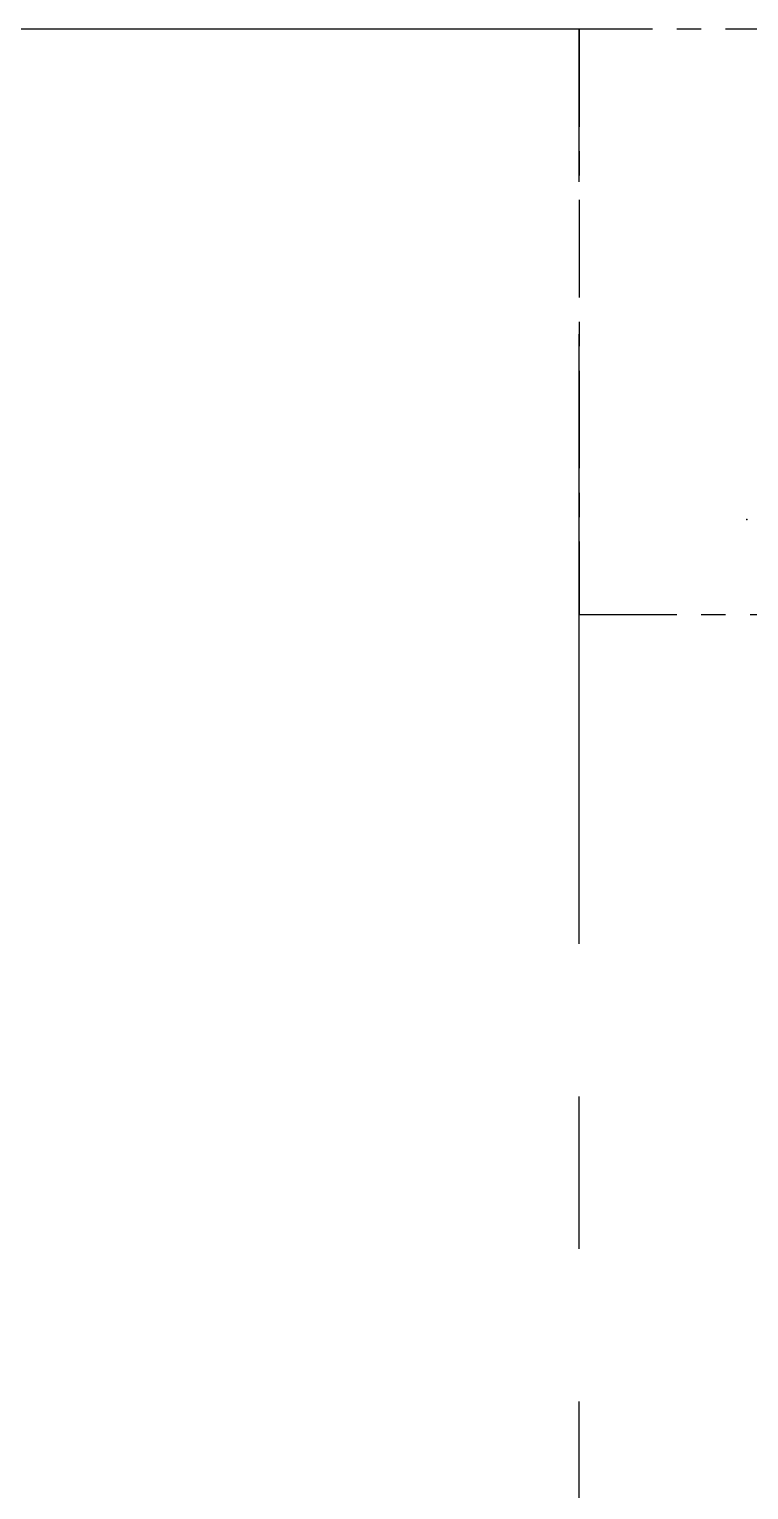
# Model space of a CAD drawing. Header units: millimetres. Extents: x -244126 to 368105, y -173968 to 259060.
# Drawn here: x 157757 to 159232, y 255767 to 258760 of the extents above; entities that cross this region are included whole.
import ezdxf

# ---------------------------------------------------------------- set-up
doc = ezdxf.new("R2010")
doc.units = ezdxf.units.MM
doc.header["$MEASUREMENT"] = 0
doc.linetypes.add('005_GG_TA_LINE', pattern=[13.75, 5, -1.25, 1.25, -1.25, 5])
doc.layers.add('001 - ASCESSORIES', color=1, linetype='Continuous')
doc.styles.get("Standard").update_dxf_attribs({"font": 'arial.ttf'})

# ---------------------------------------------------------------- blocks, each defined once
blk = doc.blocks.new('*U4761')
at = {"color": 0, "linetype": '005_GG_TA_LINE'}
blk.add_lwpolyline([(0, 0), (200, 0), (200, 30), (0, 30)], close=True, dxfattribs=at)
blk.add_attdef('NAMEBLK', (8.582, 4.878), '', height=10, dxfattribs=at)
blk = doc.blocks.new('*U1766')
at = {"color": 0, "linetype": '005_GG_TA_LINE'}
blk.add_lwpolyline([(0, 0), (100, 0), (100, 30), (0, 30)], close=True, dxfattribs=at)
blk.add_point((8.582, 4.878), dxfattribs=at)
blk.add_attdef('NAMEBLK', (8.582, 4.878), '', height=10, dxfattribs=at)

msp = doc.modelspace()

# ---------------------------------------------------------------- block references
at = {"layer": '001 - ASCESSORIES', "linetype": '005_GG_TA_LINE', "xscale": 40, "yscale": 40, "zscale": 40}
msp.add_blockref('*U1766', (158884.1015, 257560.47606), dxfattribs=at)
at = {"layer": '001 - ASCESSORIES', "linetype": '005_GG_TA_LINE', "xscale": 250, "yscale": 250, "zscale": 250, "rotation": 90}
msp.add_blockref('*U4761', (158884.1015, 208760.47606), dxfattribs=at)

doc.saveas('drawing.dxf')
